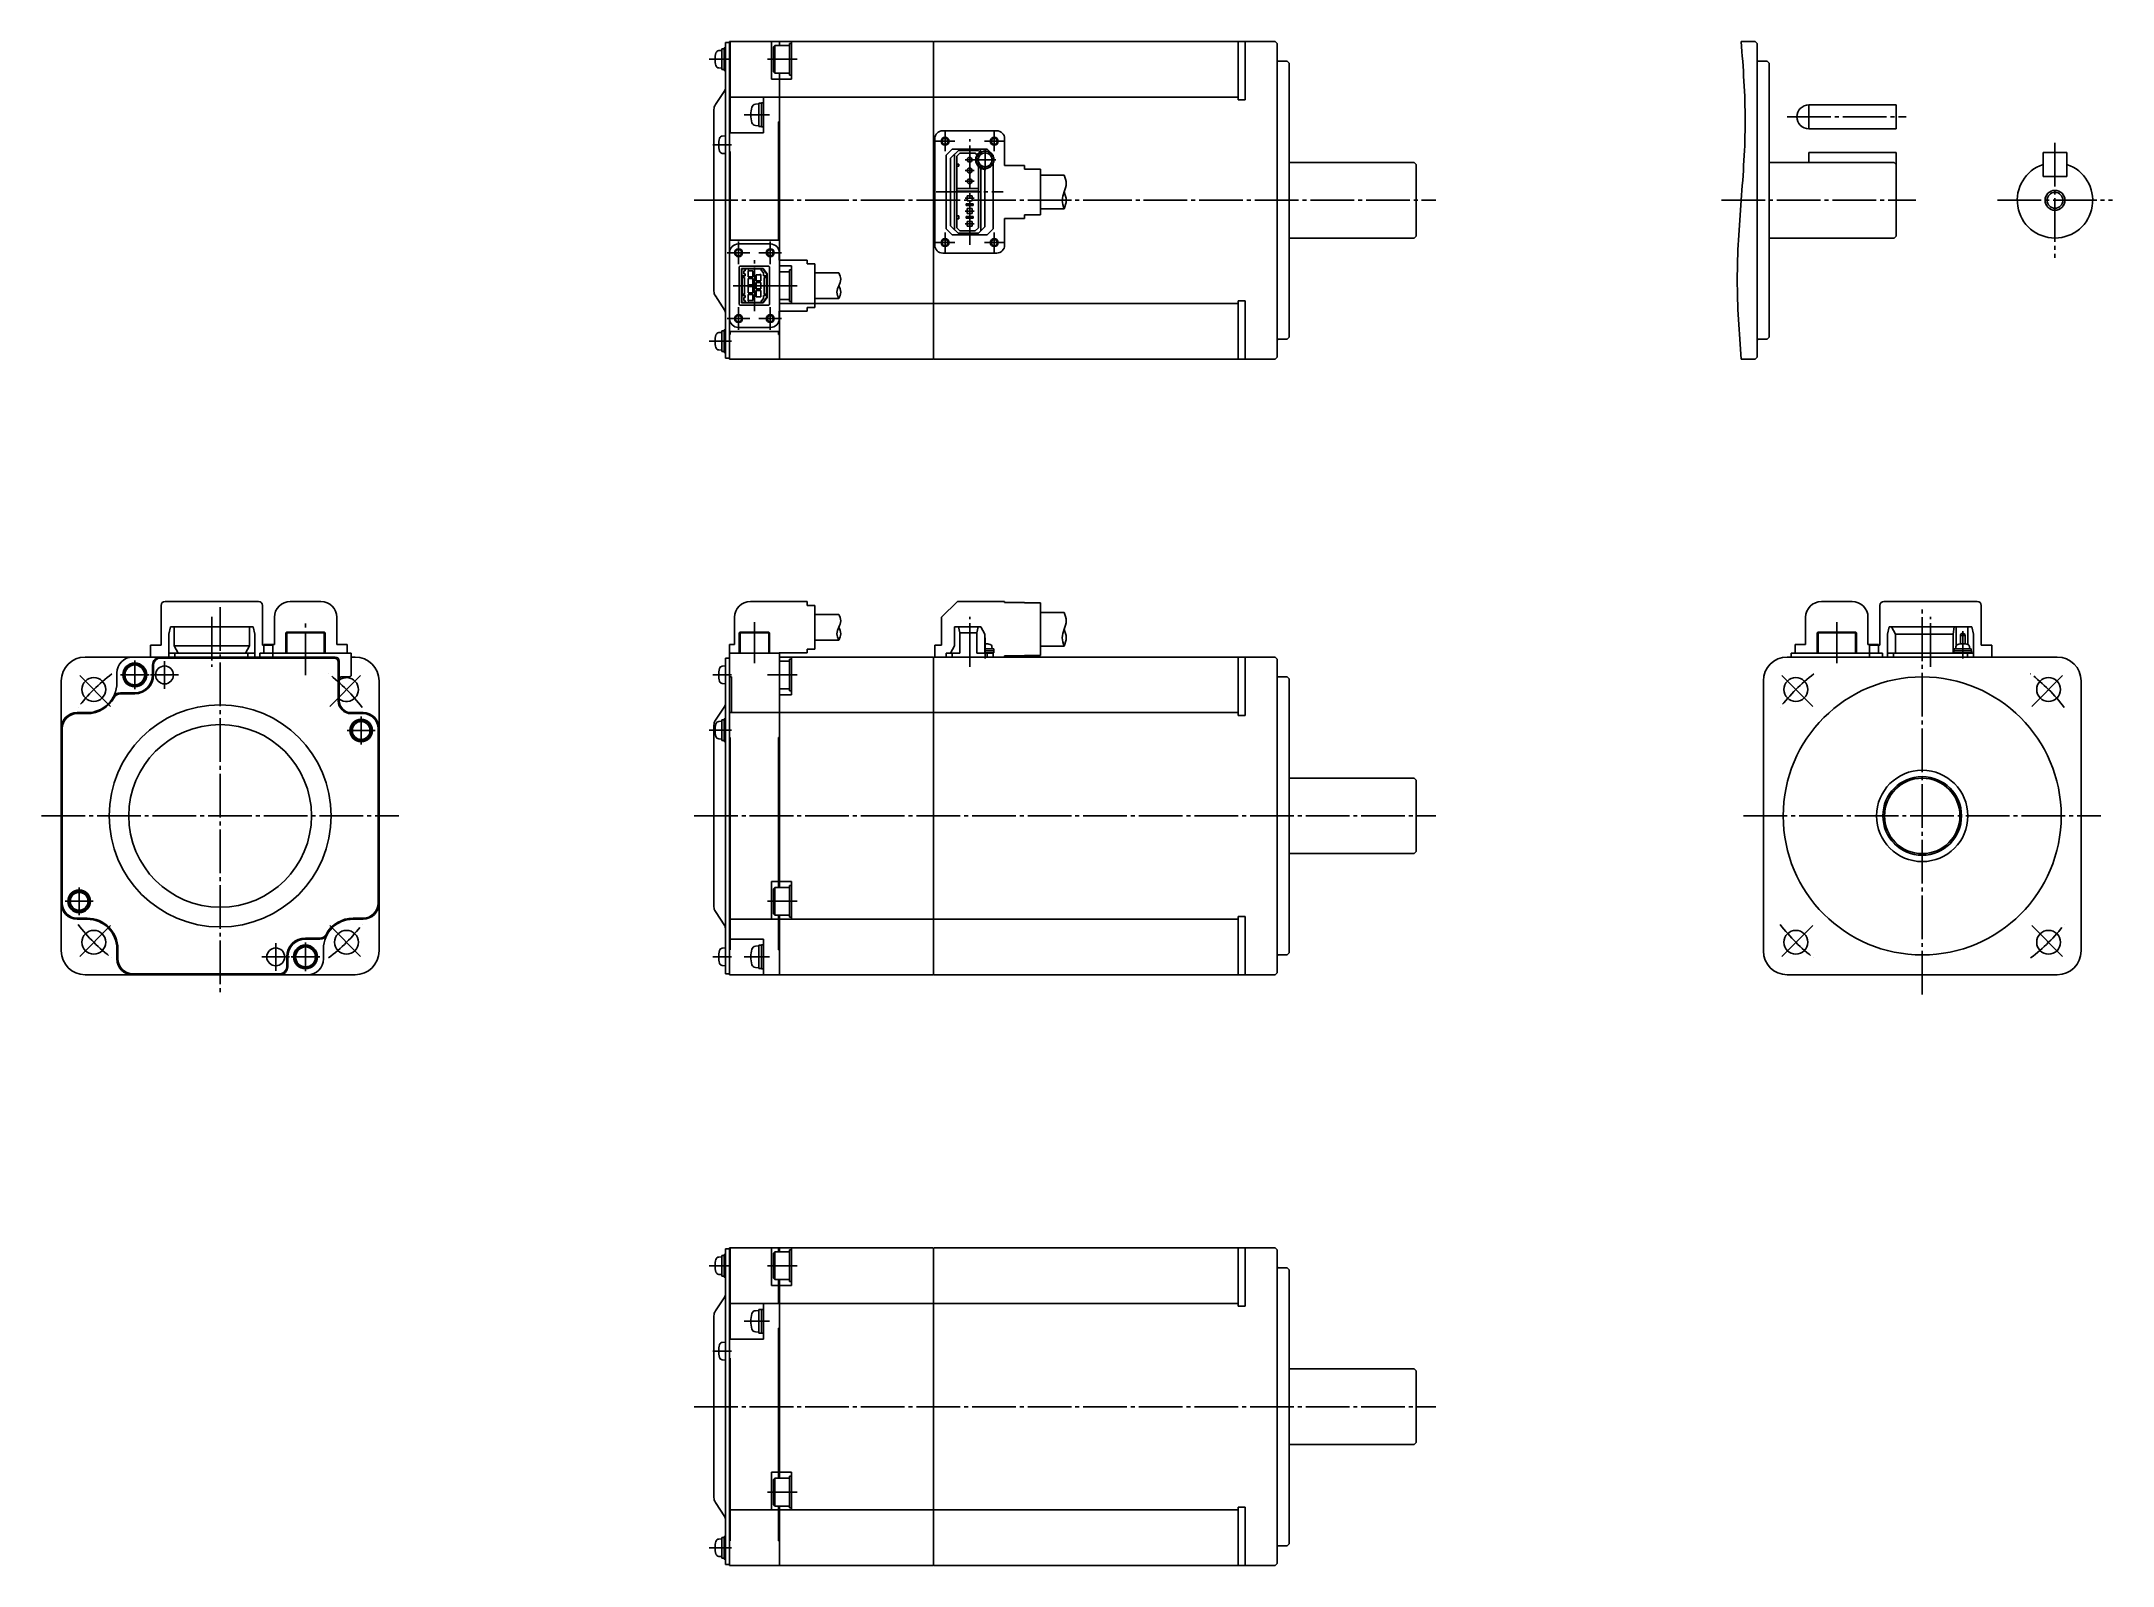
# Model space of a CAD drawing. Header units: millimetres. Extents: x -258 to 264, y -209 to 175.
import ezdxf

# ---------------------------------------------------------------- set-up
doc = ezdxf.new("R2010")
doc.units = ezdxf.units.MM
doc.linetypes.add('DASH_CENTER', pattern=[14, 11, -1, 1, -1])

msp = doc.modelspace()

# ---------------------------------------------------------------- linework, layer by layer
at = {"color": 7, "linetype": 'Continuous'}
for p, q in [((-86.5, 172.75), (-87.28, 172.68)), ((-86.5, 173.1), (-85.9, 173.1)), ((-86.5, 167.9), (-86.5, 173.1)), ((-85.9, 173.35), (-85.6, 173.35)), ((-85.9, 167.65), (-85.9, 173.35)), ((-85.6, 135), (-85.6, 174.75)), ((-85.6, 174.75), (-84.6, 174.75)), ((-84.6, 175), (-72, 175)), ((-84.6, 175), (-84.6, 95)), ((-84.4, 175), (-84.4, 161)), ((-74, 165.5), (-74, 175)), ((-73.15, 174), (-73.5, 173.65)), ((-73.5, 167.35), (-73.5, 173.65)), ((-73.15, 174), (-73.15, 167)), ((-73.15, 174), (-69.5, 174)), ((-33.3, 175), (-72, 175)), ((-72, 175), (-72, 174)), ((-69.5, 174.5), (-69, 174.5)), ((-69.5, 166.5), (-69.5, 174.5)), ((-69, 165.5), (-69, 175)), ((-33.3, 175), (-33.2, 174.9)), ((-33.2, 174.9), (-33.1, 175)), ((-33.2, 174.9), (-33.2, 95.1)), ((52.8, 175), (-33.1, 175)), ((43.5, 175), (43.5, 160.32)), ((45.3, 175), (45.3, 160.32)), ((53.3, 174.5), (52.8, 175)), ((53.3, 174.5), (53.3, 95.5)), ((173.66, 175), (170.16, 175)), ((174.16, 174.5), (173.66, 175)), ((174.16, 174.5), (174.16, 95.5)), ((-87.28, 168.32), (-86.5, 168.25)), ((-85.9, 167.9), (-86.5, 167.9)), ((-85.6, 167.65), (-85.9, 167.65)), ((-73.5, 167.35), (-73.15, 167)), ((-69.5, 167), (-73.15, 167)), ((-72, 167), (-72, 118.5)), ((53.6, 170), (55.8, 170)), ((55.8, 170), (56.3, 169.5)), ((56.3, 135), (56.3, 169.5)), ((174.46, 170), (176.66, 170)), ((176.66, 170), (177.16, 169.5)), ((177.16, 135), (177.16, 169.5)), ((-88.13, 159.09), (-85.77, 162.65)), ((-72, 165.5), (-74, 165.5)), ((-72, 165.5), (-69, 165.5)), ((-69.5, 166.5), (-69, 166.5)), ((-88.5, 157.88), (-88.5, 135)), ((-84.4, 161), (-72, 161)), ((-84.4, 161), (-84.4, 152)), ((-77.2, 159.25), (-78.05, 159.18)), ((-77.2, 159.45), (-76.5, 159.45)), ((-77.2, 159.45), (-77.2, 153.55)), ((-76.5, 159.5), (-76.5, 153.5)), ((-76.5, 159.5), (-76, 159.5)), ((-76, 152), (-76, 161)), ((-72, 161), (-33.2, 161)), ((43.5, 161), (-33.2, 161)), ((43.5, 160.32), (45.3, 160.32)), ((187.16, 159), (187.16, 153)), ((187.16, 159), (209.16, 159)), ((209.16, 159), (209.16, 153)), ((-85.6, 151.25), (-86.38, 151.18)), ((-84.6, 152), (-76, 152)), ((-78.05, 153.82), (-77.2, 153.75)), ((-76.5, 153.55), (-77.2, 153.55)), ((-76, 153.5), (-76.5, 153.5)), ((-72.2, 154.75), (-72.2, 135)), ((-72.2, 154.75), (-72, 154.75)), ((209.16, 153), (187.16, 153)), ((-86.38, 146.82), (-85.6, 146.75)), ((-84.6, 147.25), (-84.4, 147.25)), ((-84.4, 147.25), (-84.4, 125)), ((-28.5, 147.9), (-30, 146.4)), ((-30, 127.8), (-30, 146.4)), ((-28.9, 145.6), (-26.6, 147.9)), ((-28.5, 147.9), (-19.7, 147.9)), ((-27.9, 127.6), (-27.9, 146.6)), ((-26.55, 146.9), (-27.35, 146.1)), ((-27.35, 146.1), (-27.35, 128.1)), ((-27, 147.5), (-21.9, 147.5)), ((-26.55, 146.9), (-22.7, 146.9)), ((-22.7, 146.9), (-22.25, 146.45)), ((-21.57, 147.17), (-22.3, 147.9)), ((-21.4, 147.28), (-21.4, 147.9)), ((-18.2, 146.4), (-19.7, 147.9)), ((-18.2, 146.12), (-18.2, 146.4)), ((187.16, 144.5), (187.16, 147)), ((187.16, 147), (209.16, 147)), ((209.16, 126), (209.16, 147)), ((209.16, 147), (209.16, 144)), ((246.16, 147), (246.16, 141)), ((252.16, 147), (246.16, 147)), ((252.16, 141), (252.16, 147)), ((-28.9, 128.6), (-28.9, 145.6)), ((-27.35, 144.1), (-26.85, 144.1)), ((-26.85, 143.6), (-27.35, 143.6)), ((-26.85, 144.1), (-26.85, 143.6)), ((-21.9, 128.1), (-21.9, 143.51)), ((-21.3, 127.3), (-21.3, 143.07)), ((-20.3, 128.3), (-20.3, 142.8)), ((-18.2, 127.8), (-18.2, 144.28)), ((87.8, 144.5), (56.3, 144.5)), ((88.3, 144), (87.8, 144.5)), ((88.3, 126), (88.3, 144)), ((208.66, 144.5), (177.16, 144.5)), ((209.16, 144), (208.66, 144.5)), ((246.16, 141), (252.16, 141)), ((-27.35, 138), (-21.9, 138)), ((-21.9, 137.3), (-27.35, 137.3)), ((-23.5, 136.1), (-24.7, 136.1)), ((-24.7, 136.1), (-24.7, 134.9)), ((-23.5, 134.9), (-23.5, 136.1)), ((-88.5, 135), (-88.5, 112.12)), ((-85.6, 95.25), (-85.6, 135)), ((-72.2, 135), (-72.2, 125)), ((-27.35, 131.05), (-26.85, 131.05)), ((-26.85, 131.05), (-26.85, 130.35)), ((-23.2, 134.1), (-25, 134.1)), ((-25, 134.1), (-25, 133.7)), ((-25, 133.7), (-23.2, 133.7)), ((-25, 130.9), (-25, 130.5)), ((-23.2, 130.9), (-25, 130.9)), ((-25, 130.5), (-23.2, 130.5)), ((-24.7, 134.9), (-23.5, 134.9)), ((-24.7, 132.9), (-24.7, 131.7)), ((-23.5, 132.9), (-24.7, 132.9)), ((-24.7, 131.7), (-23.5, 131.7)), ((-23.5, 131.7), (-23.5, 132.9)), ((-23.2, 133.7), (-23.2, 134.1)), ((-23.2, 130.5), (-23.2, 130.9)), ((56.3, 100.5), (56.3, 135)), ((177.16, 100.5), (177.16, 135)), ((-28.5, 126.3), (-30, 127.8)), ((-26.6, 126.3), (-28.9, 128.6)), ((-28.5, 126.3), (-19.7, 126.3)), ((-26.85, 130.35), (-27.35, 130.35)), ((-27.35, 128.1), (-26.55, 127.3)), ((-27, 126.7), (-21.9, 126.7)), ((-26.55, 127.3), (-22.7, 127.3)), ((-23.5, 129.7), (-24.7, 129.7)), ((-24.7, 129.7), (-24.7, 128.5)), ((-24.7, 128.5), (-23.5, 128.5)), ((-23.5, 128.5), (-23.5, 129.7)), ((-22.7, 127.3), (-21.9, 128.1)), ((-22.3, 126.3), (-20.3, 128.3)), ((-18.2, 127.8), (-19.7, 126.3)), ((56.3, 125.5), (87.8, 125.5)), ((87.8, 125.5), (88.3, 126)), ((177.16, 125.5), (208.66, 125.5)), ((208.66, 125.5), (209.16, 126)), ((-84.6, 125), (-72, 125)), ((-82.12, 118.22), (-81.92, 118.42)), ((-82.12, 118.22), (-82.12, 108.77)), ((-74.67, 118.42), (-81.92, 118.42)), ((-81.55, 109.17), (-81.55, 117.82)), ((-81.55, 117.82), (-76.1, 117.82)), ((-81.45, 116), (-81.45, 117.75)), ((-81.45, 117.75), (-80.6, 117.75)), ((-80.6, 116), (-81.45, 116)), ((-81.35, 115.6), (-81.35, 111.4)), ((-81.35, 115.6), (-80.77, 115.6)), ((-81, 116), (-81, 115.6)), ((-80.6, 117.25), (-80.95, 117.25)), ((-80.95, 117.25), (-80.95, 116.5)), ((-80.95, 116.5), (-80.6, 116.5)), ((-80.77, 115.6), (-80.77, 111.4)), ((-80.6, 117.75), (-80.6, 117.25)), ((-80.6, 117.75), (-76.6, 117.75)), ((-80.6, 116.5), (-80.6, 116)), ((-79.88, 117.3), (-79.88, 115.7)), ((-79.7, 117.3), (-79.88, 117.3)), ((-79.88, 115.7), (-79.7, 115.7)), ((-79.7, 115.3), (-79.88, 115.3)), ((-79.88, 115.3), (-79.88, 113.7)), ((-79.7, 117.27), (-79.7, 117.3)), ((-78.7, 117.27), (-79.7, 117.27)), ((-79.7, 115.73), (-78.7, 115.73)), ((-79.7, 115.7), (-79.7, 115.73)), ((-79.7, 115.27), (-79.7, 115.3)), ((-78.7, 115.27), (-79.7, 115.27)), ((-78.7, 115.73), (-78.7, 117.27)), ((-78.7, 113.73), (-78.7, 115.27)), ((-76.9, 116.27), (-77.9, 116.27)), ((-77.9, 116.27), (-77.9, 114.73)), ((-77.9, 114.73), (-76.9, 114.73)), ((-76.9, 116.3), (-76.9, 116.27)), ((-76.72, 116.3), (-76.9, 116.3)), ((-76.9, 114.73), (-76.9, 114.7)), ((-76.72, 114.7), (-76.72, 116.3)), ((-76.6, 117.38), (-76.6, 117.75)), ((-76.17, 117.75), (-76.6, 117.75)), ((-76, 116.75), (-76.6, 117.38)), ((-75.15, 116.42), (-76.17, 117.75)), ((-75.05, 116.45), (-76.1, 117.82)), ((-76, 116), (-76, 116.75)), ((-75.15, 116), (-76, 116)), ((-75.82, 111.4), (-75.82, 115.6)), ((-75.82, 115.6), (-75.25, 115.6)), ((-75.6, 115.6), (-75.6, 116)), ((-75.25, 111.4), (-75.25, 115.6)), ((-75.15, 116), (-75.15, 116.42)), ((-75.05, 110.55), (-75.05, 116.45)), ((-74.67, 118.42), (-74.47, 118.22)), ((-74.47, 108.77), (-74.47, 118.22)), ((-72, 118.5), (-69, 118.5)), ((-72, 113.5), (-72, 118.5)), ((-72, 117), (-69.5, 117)), ((-69.5, 109.5), (-69.5, 117.5)), ((-69.5, 117.5), (-69, 117.5)), ((-69, 118.5), (-69, 109)), ((-85.77, 107.29), (-88.13, 110.91)), ((-81.35, 114.35), (-81.55, 114.35)), ((-81.55, 112.65), (-81.35, 112.65)), ((-81.45, 109.25), (-81.45, 111)), ((-81.45, 111), (-80.6, 111)), ((-80.77, 111.4), (-81.35, 111.4)), ((-81, 111.4), (-81, 111)), ((-80.6, 110.5), (-80.95, 110.5)), ((-80.95, 110.5), (-80.95, 109.75)), ((-80.95, 109.75), (-80.6, 109.75)), ((-80.6, 111), (-80.6, 110.5)), ((-80.6, 109.75), (-80.6, 109.25)), ((-79.88, 113.7), (-79.7, 113.7)), ((-79.7, 113.3), (-79.88, 113.3)), ((-79.88, 113.3), (-79.88, 111.7)), ((-79.88, 111.7), (-79.7, 111.7)), ((-79.88, 111.3), (-79.88, 109.7)), ((-79.7, 111.3), (-79.88, 111.3)), ((-79.88, 109.7), (-79.7, 109.7)), ((-79.7, 113.7), (-79.7, 113.73)), ((-79.7, 113.73), (-78.7, 113.73)), ((-79.7, 113.27), (-79.7, 113.3)), ((-78.7, 113.27), (-79.7, 113.27)), ((-79.7, 111.7), (-79.7, 111.73)), ((-79.7, 111.73), (-78.7, 111.73)), ((-79.7, 111.27), (-79.7, 111.3)), ((-78.7, 111.27), (-79.7, 111.27)), ((-79.7, 109.73), (-78.7, 109.73)), ((-79.7, 109.7), (-79.7, 109.73)), ((-78.7, 111.73), (-78.7, 113.27)), ((-78.7, 109.73), (-78.7, 111.27)), ((-77.9, 114.27), (-77.9, 112.73)), ((-76.9, 114.27), (-77.9, 114.27)), ((-77.9, 112.73), (-76.9, 112.73)), ((-77.9, 112.27), (-77.9, 110.73)), ((-76.9, 112.27), (-77.9, 112.27)), ((-77.9, 110.73), (-76.9, 110.73)), ((-76.9, 114.7), (-76.72, 114.7)), ((-76.72, 114.3), (-76.9, 114.3)), ((-76.9, 114.3), (-76.9, 114.27)), ((-76.9, 112.73), (-76.9, 112.7)), ((-76.9, 112.7), (-76.72, 112.7)), ((-76.72, 112.3), (-76.9, 112.3)), ((-76.9, 112.3), (-76.9, 112.27)), ((-76.9, 110.73), (-76.9, 110.7)), ((-76.9, 110.7), (-76.72, 110.7)), ((-76.72, 112.7), (-76.72, 114.3)), ((-76.72, 110.7), (-76.72, 112.3)), ((-76.6, 109.62), (-76, 110.25)), ((-76.6, 109.25), (-76.6, 109.62)), ((-76.17, 109.25), (-75.15, 110.58)), ((-76.1, 109.17), (-75.05, 110.55)), ((-76, 110.25), (-76, 111)), ((-76, 111), (-75.15, 111)), ((-75.25, 111.4), (-75.82, 111.4)), ((-75.6, 111), (-75.6, 111.4)), ((-75.25, 114.35), (-75.05, 114.35)), ((-75.05, 112.65), (-75.25, 112.65)), ((-75.15, 110.58), (-75.15, 111)), ((-72, 109), (-72, 113.5)), ((-69.5, 110), (-72, 110)), ((45.3, 109.68), (43.5, 109.68)), ((43.5, 109.68), (43.5, 95)), ((45.3, 95), (45.3, 109.68)), ((-82.12, 108.77), (-81.92, 108.57)), ((-81.92, 108.57), (-74.67, 108.57)), ((-76.1, 109.17), (-81.55, 109.17)), ((-80.6, 109.25), (-81.45, 109.25)), ((-80.6, 109.25), (-76.6, 109.25)), ((-76.6, 109.25), (-76.17, 109.25)), ((-74.47, 108.77), (-74.67, 108.57)), ((-72, 109), (-33.2, 109)), ((-72, 109), (-72, 95)), ((-69.5, 109.5), (-69, 109.5)), ((43.5, 109), (-33.2, 109)), ((-86.5, 101.75), (-87.28, 101.68)), ((-86.5, 102.1), (-85.9, 102.1)), ((-86.5, 96.9), (-86.5, 102.1)), ((-85.9, 102.35), (-85.6, 102.35)), ((-85.9, 96.65), (-85.9, 102.35)), ((-84.6, 102), (-72, 102)), ((-84.6, 101.25), (-84.4, 101.25)), ((-84.4, 101.25), (-84.4, 102)), ((-72.2, 102), (-72.2, 101.25)), ((-72.2, 101.25), (-72, 101.25)), ((55.8, 100), (53.6, 100)), ((56.3, 100.5), (55.8, 100)), ((176.66, 100), (174.46, 100)), ((177.16, 100.5), (176.66, 100)), ((-87.28, 97.32), (-86.5, 97.25)), ((-85.9, 96.9), (-86.5, 96.9)), ((-85.6, 96.65), (-85.9, 96.65)), ((-84.6, 95.25), (-85.6, 95.25)), ((-84.6, 95), (-72, 95)), ((-33.3, 95), (-72, 95)), ((-33.2, 95.1), (-33.3, 95)), ((-33.1, 95), (-33.2, 95.1)), ((-33.1, 95), (52.8, 95)), ((52.8, 95), (53.3, 95.5)), ((170.16, 95), (173.66, 95)), ((173.66, 95), (174.16, 95.5)), ((-225.72, 25.8), (-225.32, 27.6)), ((-204.52, 27.6), (-225.32, 27.6)), ((-224.42, 27.6), (-224.42, 22.8)), ((-205.42, 27.6), (-205.42, 22.8)), ((-204.52, 27.6), (-204.12, 25.8)), ((-196.04, 26.3), (-196.24, 26.1)), ((-196.24, 21), (-196.24, 26.1)), ((-196.24, 26.1), (-186.39, 26.1)), ((-196.04, 21), (-196.04, 26.3)), ((-196.04, 26.3), (-186.59, 26.3)), ((-186.59, 21), (-186.59, 26.3)), ((-186.39, 26.1), (-186.59, 26.3)), ((-186.39, 26.1), (-186.39, 21)), ((-82.12, 26.1), (-81.92, 26.3)), ((-82.12, 21), (-82.12, 26.1)), ((-82.12, 26.1), (-74.47, 26.1)), ((-81.92, 26.3), (-74.67, 26.3)), ((-81.92, 21), (-81.92, 26.3)), ((-74.67, 26.3), (-74.47, 26.1)), ((-74.67, 26.3), (-74.67, 21)), ((-74.47, 26.1), (-74.47, 21)), ((-27.9, 22.8), (-27.9, 27.6)), ((-27.9, 27.6), (-21.3, 27.6)), ((-26.9, 27.6), (-26.6, 26.1)), ((-26.6, 26.1), (-26.6, 21)), ((-26.6, 26.1), (-22.3, 26.1)), ((-22.3, 26.1), (-22, 27.6)), ((-22.3, 26.1), (-22.3, 21)), ((-21.3, 27.6), (-20.3, 25.8)), ((189.51, 26.3), (189.31, 26.1)), ((189.31, 21), (189.31, 26.1)), ((189.31, 26.1), (199.16, 26.1)), ((189.51, 26.3), (198.96, 26.3)), ((189.51, 21), (189.51, 26.3)), ((199.16, 26.1), (198.96, 26.3)), ((198.96, 26.3), (198.96, 21)), ((199.16, 26.1), (199.16, 21)), ((207.03, 25.8), (207.43, 27.6)), ((207.43, 27.6), (228.23, 27.6)), ((208.03, 27.6), (209.03, 25.8)), ((223.8, 27.6), (223.53, 25.8)), ((224.24, 27.6), (224.24, 22.68)), ((227.18, 27.6), (227.18, 23.17)), ((228.23, 27.6), (228.63, 25.8)), ((-225.72, 25.8), (-225.72, 20)), ((-204.12, 21), (-225.72, 21)), ((-205.42, 22.8), (-224.42, 22.8)), ((-224.42, 22.8), (-223.42, 21)), ((-224.22, 21), (-224.22, 20)), ((-206.42, 21), (-205.42, 22.8)), ((-205.82, 20), (-205.82, 21)), ((-204.12, 25.8), (-204.12, 20)), ((-179.82, 21), (-202.82, 21)), ((-202.82, 20), (-202.82, 21)), ((-179.82, 21), (-179.82, 15.5)), ((-84.6, 21), (-84.6, -60)), ((-84.6, 21), (-72, 21)), ((-72, 21), (-72, -36.5)), ((-30, 20), (-30, 21)), ((-30, 21), (-26.6, 21)), ((-28.9, 21), (-27.9, 22.8)), ((-28.5, 21), (-28.5, 20)), ((-22.3, 21), (-18.2, 21)), ((-20.3, 25.8), (-20.3, 21)), ((-20.3, 22.05), (-18.05, 22.05)), ((-20.3, 21.6), (-18, 21.6)), ((-20.3, 21.1), (-18, 21.1)), ((-19.7, 21), (-19.7, 20)), ((-18.65, 21.1), (-18.65, 21)), ((-18.45, 22.05), (-18.5, 22.64)), ((-18.2, 21), (-18.2, 20)), ((-18.05, 21.6), (-18.05, 22.05)), ((-18, 21.6), (-18, 21.1)), ((182.73, 20), (182.73, 21)), ((182.73, 21), (205.73, 21)), ((205.73, 21), (205.73, 20)), ((207.03, 25.8), (207.03, 20)), ((228.63, 21), (207.03, 21)), ((208.53, 21), (208.53, 20)), ((209.03, 25.8), (209.03, 21)), ((209.03, 25.8), (223.53, 25.8)), ((223.53, 25.8), (223.53, 21)), ((223.73, 21.1), (223.73, 21.6)), ((223.73, 21.6), (225.93, 21.6)), ((223.73, 21.1), (225.93, 21.1)), ((223.78, 22.05), (223.78, 21.6)), ((223.78, 22.05), (225.93, 22.05)), ((224.23, 22.64), (224.18, 22.05)), ((224.38, 21), (224.38, 21.1)), ((225.33, 25.4), (225.33, 23.31)), ((226.53, 25.4), (225.33, 25.4)), ((225.93, 22.05), (228.08, 22.05)), ((225.93, 21.6), (228.13, 21.6)), ((225.93, 21.1), (228.13, 21.1)), ((226.53, 25.4), (226.53, 23.31)), ((227.13, 21), (227.13, 20)), ((227.48, 21.1), (227.48, 21)), ((227.68, 22.05), (227.63, 22.64)), ((228.08, 21.6), (228.08, 22.05)), ((228.13, 21.6), (228.13, 21.1)), ((228.63, 25.8), (228.63, 20)), ((-234.82, 20), (-246.82, 20)), ((-238.82, 16), (-238.82, 13.5)), ((-202.82, 20), (-234.82, 20)), ((-229.82, 18), (-229.82, 14.25)), ((-229.57, 18), (-229.57, 15.5)), ((-227.82, 19.75), (-212.82, 19.75)), ((-212.82, 19.75), (-184.07, 19.75)), ((-202.82, 20), (-183.82, 20)), ((-183.07, 18.75), (-183.07, 9)), ((-182.82, 14.5), (-182.82, 19)), ((-178.82, 20), (-179.82, 20)), ((-85.6, 17.75), (-86.38, 17.68)), ((-85.6, 19.75), (-84.6, 19.75)), ((-85.6, -20), (-85.6, 19.75)), ((-33.3, 20), (-72, 20)), ((-72, 19), (-69.5, 19)), ((-69.5, 11.5), (-69.5, 19.5)), ((-69.5, 19.5), (-69, 19.5)), ((-69, 10.5), (-69, 20)), ((-33.3, 20), (-33.2, 19.9)), ((-33.2, 19.9), (-33.1, 20)), ((-33.2, 19.9), (-33.2, -59.9)), ((52.8, 20), (-33.1, 20)), ((43.5, 20), (43.5, 5.32)), ((45.3, 20), (45.3, 5.32)), ((53.3, 19.5), (52.8, 20)), ((53.3, 19.5), (53.3, -59.5)), ((181.73, 20), (249.73, 20)), ((-252.82, 14), (-252.82, 2)), ((-237.95, 11), (-234.32, 11)), ((-237.95, 10.75), (-234.32, 10.75)), ((-182.82, 9), (-182.82, 14.5)), ((-182.32, 15), (-180.32, 15)), ((-172.82, 2), (-172.82, 14)), ((-86.38, 13.32), (-85.6, 13.25)), ((-84.6, 15), (-84.1, 15)), ((-84.1, 15), (-84.1, 6)), ((-69.5, 12), (-72, 12)), ((-72, 10.5), (-69, 10.5)), ((-69.5, 11.5), (-69, 11.5)), ((53.6, 15), (55.8, 15)), ((55.8, 15), (56.3, 14.5)), ((56.3, -20), (56.3, 14.5)), ((175.81, 15), (175.73, 15)), ((175.73, 14), (175.73, -54)), ((255.73, -54), (255.73, 14)), ((-248.82, 6), (-246.32, 6)), ((-248.82, 5.75), (-246.32, 5.75)), ((-176.82, 6), (-179.82, 6)), ((-179.82, 5.75), (-176.82, 5.75)), ((-88.13, 4.09), (-85.77, 7.65)), ((-84.6, 6), (-72, 6)), ((-72, 6), (-33.2, 6)), ((43.5, 6), (-33.2, 6)), ((43.5, 5.32), (45.3, 5.32)), ((-252.82, 2), (-252.82, -42)), ((-252.82, 1.32), (-252.82, -54)), ((-252.57, 2), (-252.57, -20)), ((-173.07, 2), (-173.07, -20)), ((-172.82, -42), (-172.82, 2)), ((-88.5, 2.88), (-88.5, -20)), ((-86.5, 3.83), (-87.28, 3.77)), ((-86.5, -1.02), (-86.5, 4.18)), ((-86.5, 4.18), (-85.9, 4.18)), ((-85.9, -1.27), (-85.9, 4.43)), ((-85.9, 4.43), (-85.6, 4.43)), ((-87.28, -0.6), (-86.5, -0.67)), ((-85.9, -1.02), (-86.5, -1.02)), ((-85.6, -1.27), (-85.9, -1.27)), ((-84.6, -0.25), (-84.4, -0.25)), ((-84.4, -0.25), (-84.4, -46)), ((-72.2, -38), (-72.2, -0.25)), ((-72.2, -0.25), (-72, -0.25)), ((87.8, -10.5), (56.3, -10.5)), ((88.3, -11), (87.8, -10.5)), ((88.3, -29), (88.3, -11)), ((-252.57, -42), (-252.57, -20)), ((-173.07, -42), (-173.07, -20)), ((-88.5, -20), (-88.5, -42.88)), ((-85.6, -59.75), (-85.6, -20)), ((56.3, -54.5), (56.3, -20)), ((56.3, -29.5), (87.8, -29.5)), ((87.8, -29.5), (88.3, -29)), ((-74, -36.5), (-72, -36.5)), ((-74, -46), (-74, -36.5)), ((-72, -38), (-72, -36.5)), ((-72, -36.5), (-69, -36.5)), ((-69, -36.5), (-69, -46)), ((-73.15, -38), (-73.5, -38.35)), ((-73.5, -44.65), (-73.5, -38.35)), ((-73.15, -38), (-73.15, -45)), ((-73.15, -38), (-69.5, -38)), ((-69.5, -37.5), (-69, -37.5)), ((-69.5, -45.5), (-69.5, -37.5)), ((-248.82, -45.75), (-246.32, -45.75)), ((-248.82, -46), (-246.32, -46)), ((-176.82, -45.75), (-179.32, -45.75)), ((-176.82, -46), (-179.32, -46)), ((-172.82, -42), (-172.82, -54)), ((-85.77, -47.71), (-88.13, -44.09)), ((-84.4, -46), (-72, -46)), ((-84.4, -53.75), (-84.4, -46)), ((-73.5, -44.65), (-73.15, -45)), ((-69.5, -45), (-73.15, -45)), ((-72.2, -45), (-72.2, -53.75)), ((-72, -46), (-72, -45)), ((-72, -46), (-72, -60)), ((-72, -46), (-33.2, -46)), ((-69.5, -45.5), (-69, -45.5)), ((43.5, -46), (-33.2, -46)), ((43.5, -45.32), (43.5, -60)), ((45.3, -45.32), (43.5, -45.32)), ((45.3, -60), (45.3, -45.32)), ((-187.69, -50.75), (-191.32, -50.75)), ((-187.69, -51), (-191.32, -51)), ((-84.4, -51), (-76, -51)), ((-76, -51), (-76, -60)), ((-238.82, -56), (-238.82, -53.5)), ((-238.57, -56), (-238.57, -53.5)), ((-196.07, -58), (-196.07, -55.5)), ((-195.82, -58), (-195.82, -54.25)), ((-186.82, -56), (-186.82, -53.5)), ((-85.6, -53.25), (-86.38, -53.32)), ((-84.6, -53.75), (-84.4, -53.75)), ((-77.2, -52.75), (-78.05, -52.82)), ((-77.2, -52.55), (-77.2, -58.45)), ((-77.2, -52.55), (-76.5, -52.55)), ((-76.5, -52.5), (-76, -52.5)), ((-76.5, -52.5), (-76.5, -58.5)), ((-72.2, -53.75), (-72, -53.75)), ((55.8, -55), (53.6, -55)), ((56.3, -54.5), (55.8, -55)), ((-246.82, -60), (-178.82, -60)), ((-234.82, -59.75), (-212.82, -59.75)), ((-234.82, -60), (-190.82, -60)), ((-197.82, -59.75), (-212.82, -59.75)), ((-86.38, -57.68), (-85.6, -57.75)), ((-84.6, -59.75), (-85.6, -59.75)), ((-84.6, -60), (-72, -60)), ((-78.05, -58.18), (-77.2, -58.25)), ((-76.5, -58.45), (-77.2, -58.45)), ((-76, -58.5), (-76.5, -58.5)), ((-33.3, -60), (-72, -60)), ((-33.2, -59.9), (-33.3, -60)), ((-33.1, -60), (-33.2, -59.9)), ((-33.1, -60), (52.8, -60)), ((52.8, -60), (53.3, -59.5)), ((181.73, -60), (249.73, -60)), ((-85.6, -129), (-84.6, -129)), ((-85.6, -168.75), (-85.6, -129)), ((-84.6, -128.75), (-84.6, -208.75)), ((-84.6, -128.75), (-72, -128.75)), ((-84.4, -128.75), (-84.4, -142.75)), ((-74, -138.25), (-74, -128.75)), ((-73.15, -129.75), (-73.5, -130.1)), ((-73.5, -136.4), (-73.5, -130.1)), ((-73.15, -129.75), (-69.5, -129.75)), ((-73.15, -129.75), (-73.15, -136.75)), ((-72.2, -129.75), (-72.2, -128.75)), ((-72, -128.75), (-72, -129.75)), ((-33.3, -128.75), (-72, -128.75)), ((-69.5, -137.25), (-69.5, -129.25)), ((-69.5, -129.25), (-69, -129.25)), ((-69, -138.25), (-69, -128.75)), ((-33.2, -128.85), (-33.2, -208.65)), ((52.8, -128.75), (-33.1, -128.75)), ((43.5, -128.75), (43.5, -143.43)), ((45.3, -128.75), (45.3, -143.43)), ((53.3, -129.25), (52.8, -128.75)), ((53.3, -129.25), (53.3, -208.25)), ((-86.5, -131), (-87.28, -131.07)), ((-87.28, -135.43), (-86.5, -135.5)), ((-86.5, -135.85), (-86.5, -130.65)), ((-86.5, -130.65), (-85.9, -130.65)), ((-85.9, -136.1), (-85.9, -130.4)), ((-85.9, -130.4), (-85.6, -130.4)), ((53.6, -133.75), (55.8, -133.75)), ((55.8, -133.75), (56.3, -134.25)), ((56.3, -168.75), (56.3, -134.25)), ((-85.9, -135.85), (-86.5, -135.85)), ((-85.6, -136.1), (-85.9, -136.1)), ((-72, -138.25), (-74, -138.25)), ((-73.5, -136.4), (-73.15, -136.75)), ((-69.5, -136.75), (-73.15, -136.75)), ((-72.2, -136.75), (-72.2, -142.75)), ((-72, -136.75), (-72, -185.25)), ((-72, -138.25), (-69, -138.25)), ((-69.5, -137.25), (-69, -137.25)), ((-88.5, -145.87), (-88.5, -168.75)), ((-88.13, -144.65), (-85.77, -141.1)), ((-84.4, -142.75), (-84.4, -151.75)), ((-84.4, -142.75), (-72, -142.75)), ((-77.2, -144.5), (-78.05, -144.57)), ((-77.2, -144.3), (-76.5, -144.3)), ((-77.2, -144.3), (-77.2, -150.2)), ((-76.5, -144.25), (-76.5, -150.25)), ((-76.5, -144.25), (-76, -144.25)), ((-76, -151.75), (-76, -142.75)), ((-72, -142.75), (-33.2, -142.75)), ((43.5, -142.75), (-33.2, -142.75)), ((43.5, -143.43), (45.3, -143.43)), ((-78.05, -149.92), (-77.2, -150)), ((-76.5, -150.2), (-77.2, -150.2)), ((-76, -150.25), (-76.5, -150.25)), ((-72.2, -149), (-72, -149)), ((-72.2, -149), (-72.2, -168.75)), ((-85.6, -152.5), (-86.38, -152.57)), ((-84.6, -151.75), (-76, -151.75)), ((-86.38, -156.93), (-85.6, -157)), ((-84.6, -156.5), (-84.4, -156.5)), ((-84.4, -156.5), (-84.4, -202.5)), ((87.8, -159.25), (56.3, -159.25)), ((88.3, -159.75), (87.8, -159.25)), ((88.3, -177.75), (88.3, -159.75)), ((-88.5, -168.75), (-88.5, -191.62)), ((-85.6, -208.5), (-85.6, -168.75)), ((-72.2, -168.75), (-72.2, -186.75)), ((56.3, -203.25), (56.3, -168.75)), ((56.3, -178.25), (87.8, -178.25)), ((87.8, -178.25), (88.3, -177.75)), ((-74, -194.75), (-74, -185.25)), ((-72.2, -185.25), (-74, -185.25)), ((-73.15, -186.75), (-73.5, -187.1)), ((-73.5, -193.4), (-73.5, -187.1)), ((-73.15, -186.75), (-73.15, -193.75)), ((-73.15, -186.75), (-69.5, -186.75)), ((-72, -186.75), (-72, -185.25)), ((-72, -185.25), (-69, -185.25)), ((-69.5, -186.25), (-69, -186.25)), ((-69.5, -194.25), (-69.5, -186.25)), ((-69, -185.25), (-69, -194.75)), ((-85.77, -196.46), (-88.13, -192.84)), ((-72, -194.75), (-84.4, -194.75)), ((-73.5, -193.4), (-73.15, -193.75)), ((-69.5, -193.75), (-73.15, -193.75)), ((-72.2, -193.75), (-72.2, -202.5)), ((-72, -193.75), (-72, -208.75)), ((-72, -194.75), (-33.2, -194.75)), ((-69.5, -194.25), (-69, -194.25)), ((43.5, -194.75), (-33.2, -194.75)), ((43.5, -194.07), (43.5, -208.75)), ((45.3, -194.07), (43.5, -194.07)), ((45.3, -208.75), (45.3, -194.07)), ((-86.5, -202), (-87.28, -202.07)), ((-86.5, -206.85), (-86.5, -201.65)), ((-86.5, -201.65), (-85.9, -201.65)), ((-85.9, -207.1), (-85.9, -201.4)), ((-85.9, -201.4), (-85.6, -201.4)), ((-84.6, -202.5), (-84.4, -202.5)), ((-72.2, -202.5), (-72, -202.5)), ((56.3, -203.25), (55.8, -203.75)), ((-87.28, -206.43), (-86.5, -206.5)), ((-85.9, -206.85), (-86.5, -206.85)), ((-85.6, -207.1), (-85.9, -207.1)), ((-84.6, -208.5), (-85.6, -208.5)), ((52.8, -208.75), (53.3, -208.25)), ((55.8, -203.75), (53.6, -203.75)), ((-84.6, -208.75), (-72, -208.75)), ((-33.3, -208.75), (-72, -208.75)), ((-33.2, -208.65), (-33.3, -208.75)), ((-33.1, -208.75), (-33.2, -208.65)), ((-33.1, -208.75), (52.8, -208.75))]:
    msp.add_line(p, q, dxfattribs=at)
at = {"color": 1, "linetype": 'DASH_CENTER'}
for p, q in [((-89.7, 170.5), (-84.4, 170.5)), ((-75, 170.5), (-67.5, 170.5)), ((-74.5, 156.5), (-80.88, 156.5)), ((-30.3, 152.35), (-30.3, 147.35)), ((-17.9, 152.35), (-17.9, 147.35)), ((181.76, 156), (211.66, 156)), ((-88.8, 149), (-84.1, 149)), ((-32.8, 149.85), (-27.8, 149.85)), ((-24.1, 123.8), (-24.1, 150.4)), ((-20.4, 149.85), (-15.4, 149.85)), ((-20.2, 147.85), (-20.2, 142.55)), ((249.16, 149.5), (249.16, 120.5)), ((-25.2, 145.2), (-23, 145.2)), ((-25.2, 142.5), (-23, 142.5)), ((-17.55, 145.2), (-22.85, 145.2)), ((-32.5, 137.1), (-15.7, 137.1)), ((-25.2, 139.8), (-23, 139.8)), ((-93.5, 135), (5.7, 135)), ((-25.2, 135.5), (-23, 135.5)), ((-25.2, 132.3), (-23, 132.3)), ((5.7, 135), (93.3, 135)), ((165.16, 135), (214.16, 135)), ((234.66, 135), (263.66, 135)), ((-30.3, 126.85), (-30.3, 121.85)), ((-25.2, 129.1), (-23, 129.1)), ((-17.9, 126.85), (-17.9, 121.85)), ((-79.45, 121.8), (-85.15, 121.8)), ((-82.3, 118.95), (-82.3, 124.65)), ((-71.45, 121.8), (-77.15, 121.8)), ((-74.3, 118.95), (-74.3, 124.65)), ((-27.8, 124.35), (-32.8, 124.35)), ((-15.4, 124.35), (-20.4, 124.35)), ((-78.3, 107.07), (-78.3, 119.92)), ((-83.62, 113.5), (-72.97, 113.5)), ((-75, 113.5), (-67.5, 113.5)), ((-85.15, 105.2), (-79.45, 105.2)), ((-82.3, 102.35), (-82.3, 108.05)), ((-77.15, 105.2), (-71.45, 105.2)), ((-74.3, 102.35), (-74.3, 108.05)), ((-84.1, 99.5), (-89.7, 99.5)), ((-212.82, 32.6), (-212.82, -65)), ((215.73, -65), (215.73, 32.6)), ((-214.92, 30.1), (-214.92, 17.5)), ((-191.32, 15.45), (-191.32, 28.8)), ((-78.3, 18.5), (-78.3, 28.8)), ((-24.1, 17.5), (-24.1, 30.1)), ((194.23, 18.5), (194.23, 28.8)), ((217.83, 17.5), (217.83, 30.1)), ((225.93, 19.6), (225.93, 26.5)), ((-20.2, 19.6), (-20.2, 24.85)), ((-240.4, 7.58), (-248.88, 16.06)), ((-234.32, 19.1), (-234.32, 11.9)), ((-226.82, 12), (-226.82, 19)), ((-185.24, 7.58), (-176.76, 16.06)), ((188.15, 7.58), (179.67, 16.06)), ((243.31, 7.58), (251.79, 16.06)), ((-230.72, 15.5), (-237.92, 15.5)), ((-230.32, 15.5), (-223.32, 15.5)), ((-88.8, 15.5), (-84.1, 15.5)), ((-75, 15.5), (-67.5, 15.5)), ((-180.82, 1.5), (-173.82, 1.5)), ((-177.32, -2), (-177.32, 5)), ((-89.7, 1.58), (-84.1, 1.58)), ((-257.82, -20), (-167.82, -20)), ((-93.5, -20), (93.3, -20)), ((170.73, -20), (260.73, -20)), ((-251.82, -41.5), (-244.82, -41.5)), ((-248.32, -45), (-248.32, -38)), ((-75, -41.5), (-67.5, -41.5)), ((-240.4, -47.58), (-248.88, -56.06)), ((-198.82, -59), (-198.82, -52)), ((-191.32, -51.9), (-191.32, -59.1)), ((-185.24, -47.58), (-176.76, -56.06)), ((188.15, -47.58), (179.67, -56.06)), ((243.31, -47.58), (251.79, -56.06)), ((-202.32, -55.5), (-195.32, -55.5)), ((-187.72, -55.5), (-194.92, -55.5)), ((-88.8, -55.5), (-84.1, -55.5)), ((-74.5, -55.5), (-80.88, -55.5)), ((-89.7, -133.25), (-84.4, -133.25)), ((-75, -133.25), (-67.5, -133.25)), ((-74.5, -147.25), (-80.88, -147.25)), ((-88.8, -154.75), (-84.1, -154.75)), ((-93.5, -168.75), (93.3, -168.75)), ((-75, -190.25), (-67.5, -190.25)), ((-84.1, -204.25), (-89.7, -204.25))]:
    msp.add_line(p, q, dxfattribs=at)
at = {"color": 4, "linetype": 'Continuous'}
for p, q in [((-17.3, 152.5), (-30.9, 152.5)), ((-32.9, 150.5), (-32.9, 123.7)), ((-15.3, 143.8), (-15.3, 150.5)), ((-15.3, 143.8), (-10.3, 143.8)), ((-10.3, 143.8), (-10.3, 142.85)), ((-10.3, 142.85), (-6.3, 142.85)), ((-6.3, 142.85), (-6.3, 131.35)), ((-6.3, 141.35), (-0.3, 141.35)), ((-10.3, 130.4), (-15.3, 130.4)), ((-15.3, 123.7), (-15.3, 130.4)), ((-10.3, 131.35), (-10.3, 130.4)), ((-6.3, 131.35), (-10.3, 131.35)), ((-6.3, 132.85), (-0.3, 132.85)), ((-84.55, 121.8), (-84.55, 105.2)), ((-74.25, 124), (-82.35, 124)), ((-72.05, 119.95), (-72.05, 121.8)), ((-65.05, 119.95), (-72.05, 119.95)), ((-65.05, 119), (-65.05, 119.95)), ((-30.9, 121.7), (-17.3, 121.7)), ((-63.05, 119), (-65.05, 119)), ((-63.05, 108), (-63.05, 119)), ((-63.05, 116.75), (-57.05, 116.75)), ((-63.05, 110.25), (-57.05, 110.25)), ((-72.05, 107.05), (-65.05, 107.05)), ((-72.05, 105.2), (-72.05, 107.05)), ((-65.05, 108), (-63.05, 108)), ((-65.05, 107.05), (-65.05, 108)), ((-82.35, 103), (-74.25, 103)), ((-227.67, 23), (-227.67, 33)), ((-226.67, 34), (-203.17, 34)), ((-202.17, 33), (-202.17, 23)), ((-195.17, 34), (-187.47, 34)), ((-72.05, 34), (-79.3, 34)), ((-72.05, 34), (-72.05, 33.95)), ((-72.05, 33.95), (-65.05, 33.95)), ((-65.05, 33.95), (-65.05, 33)), ((-65.05, 33), (-63.05, 33)), ((-63.05, 33), (-63.05, 22)), ((-31.2, 30), (-27.2, 34)), ((-27.2, 34), (-15.3, 34)), ((-15.3, 34), (-15.3, 33.7)), ((-15.3, 33.7), (-10.3, 33.7)), ((-10.3, 33.7), (-10.3, 33.64)), ((-10.3, 33.64), (-6.3, 33.64)), ((-6.3, 33.64), (-6.3, 20.36)), ((190.38, 34), (198.08, 34)), ((205.08, 23), (205.08, 33)), ((206.08, 34), (229.58, 34)), ((230.58, 33), (230.58, 23)), ((-199.17, 23.2), (-199.17, 30)), ((-183.47, 30), (-183.47, 23.2)), ((-83.3, 30), (-83.3, 23.2)), ((-63.05, 30.75), (-57.05, 30.75)), ((-31.2, 23), (-31.2, 30)), ((-6.3, 31.25), (-0.3, 31.25)), ((186.38, 23.2), (186.38, 30)), ((202.08, 30), (202.08, 23.2)), ((-230.32, 23), (-227.67, 23)), ((-230.32, 20), (-230.32, 23)), ((-202.17, 23), (-199.52, 23)), ((-201.82, 21), (-201.82, 23.2)), ((-201.82, 23.2), (-199.17, 23.2)), ((-180.82, 21), (-201.82, 21)), ((-199.52, 23), (-199.52, 20)), ((-183.47, 23.2), (-180.82, 23.2)), ((-180.82, 23.2), (-180.82, 21)), ((-83.3, 23.2), (-84.55, 23.2)), ((-84.55, 23.2), (-84.55, 21)), ((-84.55, 21), (-72.05, 21)), ((-65.05, 21.05), (-72.05, 21.05)), ((-72.05, 21.05), (-72.05, 21)), ((-65.05, 22), (-63.05, 22)), ((-65.05, 22), (-65.05, 21.05)), ((-63.05, 24.25), (-57.05, 24.25)), ((-32.9, 20), (-32.9, 23)), ((-32.9, 23), (-31.2, 23)), ((-6.3, 22.75), (-0.3, 22.75)), ((183.73, 23.2), (186.38, 23.2)), ((183.73, 21), (183.73, 23.2)), ((204.73, 21), (183.73, 21)), ((202.08, 23.2), (204.73, 23.2)), ((202.43, 20), (202.43, 23)), ((202.43, 23), (205.08, 23)), ((204.73, 23.2), (204.73, 21)), ((230.58, 23), (233.23, 23)), ((233.23, 23), (233.23, 20)), ((-199.52, 20), (-230.32, 20)), ((-32.9, 20), (-15.3, 20)), ((-15.3, 20), (-15.3, 20.3)), ((-15.3, 20.3), (-10.3, 20.3)), ((-6.3, 20.36), (-10.3, 20.36)), ((-10.3, 20.36), (-10.3, 20.3)), ((233.23, 20), (202.43, 20))]:
    msp.add_line(p, q, dxfattribs=at)
at = {"color": 2, "linetype": 'Continuous'}
for centre, radius in [((-30.3, 149.85), 1), ((-17.9, 149.85), 1), ((249.16, 135), 2.5), ((-30.3, 124.35), 1), ((-17.9, 124.35), 1), ((-82.3, 121.8), 1), ((-74.3, 121.8), 1), ((-82.3, 105.2), 1), ((-74.3, 105.2), 1)]:
    msp.add_circle(centre, radius, dxfattribs=at)
at = {"color": 7, "linetype": 'Continuous'}
for centre, radius in [((-30.3, 149.85), 0.75), ((-20.2, 145.2), 2.2), ((-20.2, 145.2), 2.15), ((-20.2, 145.2), 1.75), ((-17.9, 149.85), 0.75), ((-24.1, 145.2), 0.6), ((-24.1, 142.5), 0.6), ((-24.1, 139.8), 0.6), ((249.16, 135), 2), ((-82.3, 121.8), 0.8), ((-74.3, 121.8), 0.8), ((-30.3, 124.35), 0.75), ((-17.9, 124.35), 0.75), ((-82.3, 105.2), 0.8), ((-74.3, 105.2), 0.8), ((-234.32, 15.5), 3), ((-234.32, 15.5), 2.75), ((-234.32, 15.5), 2.5), ((-226.82, 15.5), 2.25), ((-244.64, 11.82), 3), ((215.73, -20), 35), ((183.91, 11.82), 3), ((247.55, 11.82), 3), ((-212.82, -20), 27.96), ((-212.82, -20), 23), ((-177.32, 1.5), 2.85), ((-177.32, 1.5), 2.6), ((-177.32, 1.5), 2.25), ((215.73, -20), 11.5), ((215.73, -20), 9.9), ((215.73, -20), 9.5), ((-248.32, -41.5), 2.85), ((-248.32, -41.5), 2.6), ((-248.32, -41.5), 2.25), ((-244.64, -51.82), 3), ((-181, -51.82), 3), ((183.91, -51.82), 3), ((247.55, -51.82), 3), ((-198.82, -55.5), 2.25), ((-191.32, -55.5), 3), ((-191.32, -55.5), 2.75), ((-191.32, -55.5), 2.5)]:
    msp.add_circle(centre, radius, dxfattribs=at)
for centre, radius, start, end in [((-82.2, 170.5), 6, 164.5573, 180), ((-87.21, 171.88), 0.8, 95, 164.5573), ((-82.2, 170.5), 6, 180, 195.4427), ((-87.21, 169.12), 0.8, 195.4427, 265), ((53.6, 170.3), 0.3, 180, 270), ((174.46, 170.3), 0.3, 180, 270), ((-86.6, 163.2), 1, 326.3649, 0), ((-86.3, 157.88), 2.2, 146.3649, 180), ((-72.2, 156.5), 7, 163.743, 180), ((-72.2, 156.5), 7, 180, 196.257), ((-77.96, 158.18), 1, 95, 163.743), ((187.16, 156), 3, 90, 180), ((-77.96, 154.82), 1, 196.257, 265), ((187.16, 156), 3, 180, 270), ((-81.3, 149), 6, 164.5573, 180), ((-81.3, 149), 6, 180, 195.4427), ((-86.31, 150.38), 0.8, 95, 164.5573), ((-86.31, 147.62), 0.8, 195.4427, 265), ((-20.2, 145.2), 2.4, 120, 267.612), ((249.16, 135), 9.5, 108.4085, 270), ((249.16, 135), 9.5, 270, 71.5915), ((-86.3, 112.12), 2.2, 180, 213.6351), ((-86.6, 106.74), 1, 0, 33.6351), ((-82.2, 99.5), 6, 164.5573, 180), ((-82.2, 99.5), 6, 180, 195.4427), ((-87.21, 100.88), 0.8, 95, 164.5573), ((53.6, 99.7), 0.3, 90, 180), ((174.46, 99.7), 0.3, 90, 180), ((-87.21, 98.12), 0.8, 195.4427, 265), ((-20.2, 18.85), 4.5, 90, 91.2733), ((-20.2, 18.85), 4.5, 73.6123, 90), ((-19.1, 22.59), 0.6, 5, 73.6123), ((224.83, 22.59), 0.6, 106.3877, 175), ((225.93, 18.85), 4.5, 90, 106.3877), ((225.93, 25.4), 0.6, 0.0018, 179.9982), ((225.93, 18.85), 4.5, 73.6123, 90), ((227.03, 22.59), 0.6, 5, 73.6123), ((-246.82, 14), 6, 90, 180), ((-234.82, 16), 4, 90, 180), ((-227.82, 18), 2, 90, 180), ((-227.82, 18), 1.75, 90, 180), ((-225.57, 19.5), 0.5, 30, 90), ((-184.07, 18.75), 1, 0, 90), ((-183.82, 19), 1, 0, 90), ((-178.82, 14), 6, 0, 90), ((-81.3, 15.5), 6, 164.5573, 180), ((-86.31, 16.88), 0.8, 95, 164.5573), ((181.73, 14), 6, 90, 180), ((249.73, 14), 6, 0, 90), ((-246.32, 13.5), 7.5, 270, 0), ((-237.95, 9), 2, 90, 151.7263), ((-237.95, 9), 1.75, 90, 151.7263), ((-234.32, 15.5), 4.75, 270, 0), ((-234.32, 15.5), 4.5, 270, 0), ((-229.32, 14.25), 0.5, 180, 200.4137), ((-182.32, 14.5), 0.5, 90, 180), ((-181, 11.82), 3, 232.6558, 127.3442), ((-180.32, 15.5), 0.5, 270, 0), ((-81.3, 15.5), 6, 180, 195.4427), ((-86.31, 14.12), 0.8, 195.4427, 265), ((53.6, 15.3), 0.3, 180, 270), ((-248.82, 2), 4, 90, 180), ((-248.82, 2), 3.75, 90, 180), ((-246.32, 13.5), 7.75, 270, 331.7263), ((-179.82, 9), 3.25, 180, 270), ((-179.82, 9), 3, 180, 270), ((-178.57, 5.5), 0.5, 90, 150), ((-176.82, 2), 4, 0, 90), ((-176.82, 2), 3.75, 0, 90), ((-86.6, 8.2), 1, 326.3649, 0), ((-173.32, 0.25), 0.5, 300, 0), ((-86.3, 2.88), 2.2, 146.3649, 180), ((-82.2, 1.58), 6, 164.5573, 180), ((-82.2, 1.58), 6, 180, 195.4427), ((-87.21, 2.97), 0.8, 95, 164.5573), ((-87.21, 0.2), 0.8, 195.4427, 265), ((-252.32, -40.25), 0.5, 120, 180), ((-248.82, -42), 4, 180, 270), ((-248.82, -42), 3.75, 180, 270), ((-247.07, -45.5), 0.5, 270, 329.1166), ((-246.32, -53.5), 7.75, 0, 90), ((-246.32, -53.5), 7.5, 0, 90), ((-179.32, -53.5), 7.5, 90, 180), ((-179.32, -53.5), 7.75, 90, 151.7268), ((-176.82, -42), 3.75, 270, 0), ((-176.82, -42), 4, 270, 0), ((-86.3, -42.88), 2.2, 180, 213.6351), ((-191.32, -55.5), 4.75, 90, 180), ((-191.32, -55.5), 4.5, 90, 180), ((-187.69, -49), 1.75, 270, 331.7285), ((-187.69, -49), 2, 270, 331.7263), ((-86.6, -48.26), 1, 0, 33.6351), ((-246.82, -54), 6, 180, 270), ((-234.82, -56), 4, 180, 270), ((-234.82, -56), 3.75, 180, 270), ((-196.32, -54.25), 0.5, 0, 20.4137), ((-190.82, -56), 4, 270, 0), ((-178.82, -54), 6, 270, 0), ((-81.3, -55.5), 6, 164.5573, 180), ((-81.3, -55.5), 6, 180, 195.4427), ((-86.31, -54.12), 0.8, 95, 164.5573), ((-86.31, -56.88), 0.8, 195.4427, 265), ((-72.2, -55.5), 7, 163.743, 180), ((-72.2, -55.5), 7, 180, 196.257), ((-77.96, -53.82), 1, 95, 163.743), ((53.6, -55.3), 0.3, 90, 180), ((181.73, -54), 6, 180, 270), ((249.73, -54), 6, 270, 0), ((-200.07, -59.5), 0.5, 210, 270), ((-197.82, -58), 1.75, 270, 0), ((-197.82, -58), 2, 270, 0), ((-77.96, -57.18), 1, 196.257, 265), ((-82.2, -133.25), 6, 164.5573, 180), ((-82.2, -133.25), 6, 180, 195.4427), ((-87.21, -131.86), 0.8, 95, 164.5573), ((-87.21, -134.63), 0.8, 195.4427, 265), ((53.6, -133.45), 0.3, 180, 270), ((-86.6, -140.55), 1, 326.3649, 0), ((-86.3, -145.87), 2.2, 146.3649, 180), ((-72.2, -147.25), 7, 163.743, 180), ((-77.96, -145.57), 1, 95, 163.743), ((-72.2, -147.25), 7, 180, 196.257), ((-77.96, -148.93), 1, 196.257, 265), ((-81.3, -154.75), 6, 164.5573, 180), ((-81.3, -154.75), 6, 180, 195.4427), ((-86.31, -153.36), 0.8, 95, 164.5573), ((-86.31, -156.13), 0.8, 195.4427, 265), ((-86.3, -191.62), 2.2, 180, 213.6351), ((-86.6, -197.01), 1, 0, 33.6351), ((-82.2, -204.25), 6, 164.5573, 180), ((-87.21, -202.86), 0.8, 95, 164.5573), ((-82.2, -204.25), 6, 180, 195.4427), ((-87.21, -205.63), 0.8, 195.4427, 265), ((53.6, -204.05), 0.3, 90, 180)]:
    msp.add_arc(centre, radius, start, end, dxfattribs=at)
at = {"color": 4, "linetype": 'Continuous'}
for centre, radius, start, end in [((-30.9, 150.5), 2, 90, 180), ((-17.3, 150.5), 2, 0, 90), ((-82.35, 121.8), 2.2, 90, 180), ((-74.25, 121.8), 2.2, 0, 90), ((-30.9, 123.7), 2, 180, 270), ((-17.3, 123.7), 2, 270, 0), ((-82.35, 105.2), 2.2, 180, 270), ((-74.25, 105.2), 2.2, 270, 0), ((-226.67, 33), 1, 90, 180), ((-203.17, 33), 1, 0, 90), ((-195.17, 30), 4, 90, 180), ((-187.47, 30), 4, 0, 90), ((-79.3, 30), 4, 90, 180), ((190.38, 30), 4, 90, 180), ((198.08, 30), 4, 0, 90), ((206.08, 33), 1, 90, 180), ((229.58, 33), 1, 0, 90)]:
    msp.add_arc(centre, radius, start, end, dxfattribs=at)
at = {"color": 1, "linetype": 'DASH_CENTER'}
for centre, start, end in [((-212.82, -20), 127.3549, 142.6451), ((-212.82, -20), 37.3549, 52.6451), ((215.73, -20), 127.3549, 142.6451), ((215.73, -20), 37.3549, 52.6451), ((-212.82, -20), 217.3549, 232.6451), ((-212.82, -20), 307.3549, 322.6451), ((215.73, -20), 217.3549, 232.6451), ((215.73, -20), 307.3549, 322.6451)]:
    msp.add_arc(centre, 45, start, end, dxfattribs=at)
at = {"color": 2, "linetype": 'Continuous'}
msp.add_open_spline([(170.16, 95), (169.66, 101.67), (168.66, 115), (170.16, 135), (171.66, 155), (170.66, 168.33), (170.16, 175)], degree=3, dxfattribs=at)
at = {"color": 4, "linetype": 'Continuous'}
for points in [[(-0.3, 132.85), (-0.55, 133.56), (-1.05, 134.97), (-0.3, 137.1), (0.45, 139.22), (-0.05, 140.64), (-0.3, 141.35)], [(-0.3, 132.85), (-0.05, 133.56), (0.45, 134.97), (-0.05, 136.39), (-0.3, 137.1)], [(-57.05, 110.25), (-57.3, 110.79), (-57.8, 111.87), (-57.05, 113.5), (-56.3, 115.12), (-56.8, 116.21), (-57.05, 116.75)], [(-57.05, 110.25), (-56.8, 110.79), (-56.3, 111.87), (-56.8, 112.96), (-57.05, 113.5)], [(-57.05, 24.25), (-57.3, 24.79), (-57.8, 25.87), (-57.05, 27.5), (-56.3, 29.12), (-56.8, 30.21), (-57.05, 30.75)], [(-57.05, 24.25), (-56.8, 24.79), (-56.3, 25.87), (-56.8, 26.96), (-57.05, 27.5)], [(-0.3, 22.75), (-0.55, 23.46), (-1.05, 24.87), (-0.3, 27), (0.45, 29.12), (-0.05, 30.54), (-0.3, 31.25)], [(-0.3, 22.75), (-0.05, 23.46), (0.45, 24.87), (-0.05, 26.29), (-0.3, 27)]]:
    msp.add_open_spline(points, degree=3, dxfattribs=at)

doc.saveas('drawing.dxf')
